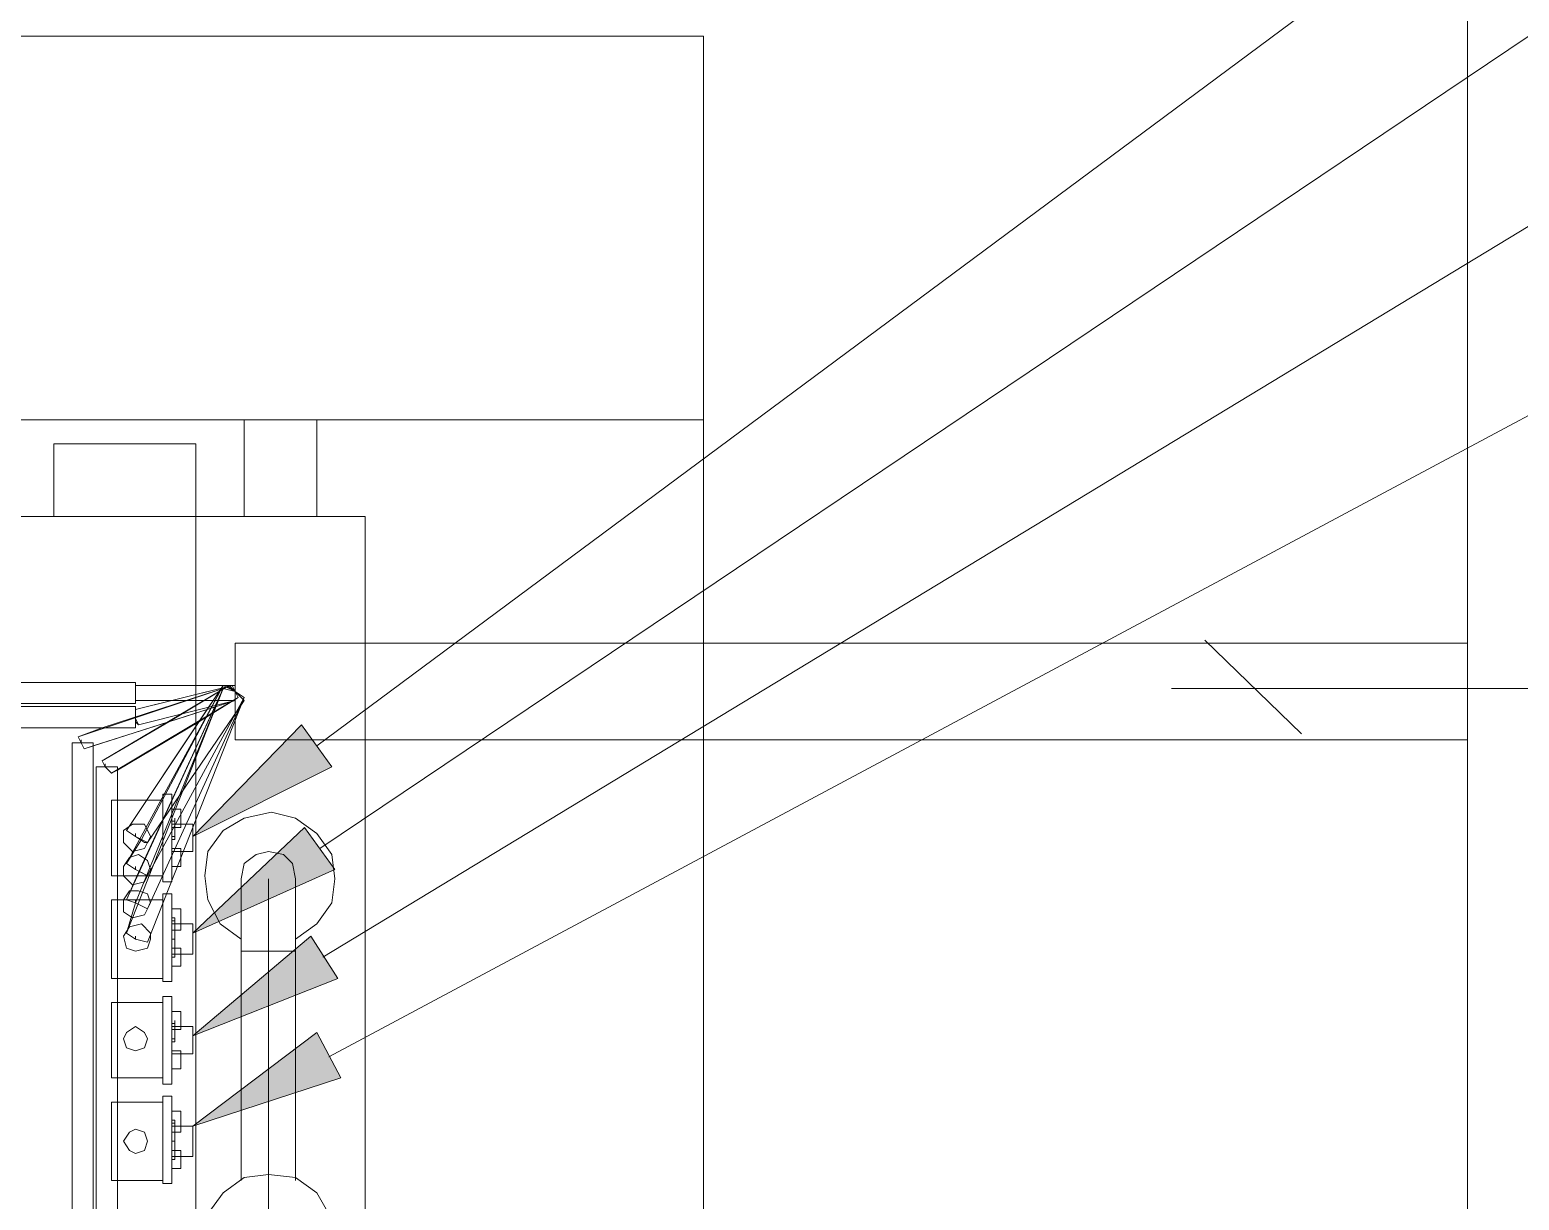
# Model space of a CAD drawing. Header units: inches. Extents: x -1128 to 651, y 96 to 845.
# Drawn here: x 133.98 to 156.32, y 806.67 to 824.24 of the extents above; entities that cross this region are included whole.
import ezdxf

# ---------------------------------------------------------------- set-up
doc = ezdxf.new("R2010")
doc.units = ezdxf.units.IN
doc.header["$MEASUREMENT"] = 0
doc.layers.add('Layer 1', color=7, linetype='Continuous')

msp = doc.modelspace()

# ---------------------------------------------------------------- hatches: boundary and pattern name
at = {"layer": 'Layer 1'}
for points in [[(138.507, 813.178), (136.423, 812.135), (138.054, 813.812)], [(138.552, 811.637), (136.423, 810.685), (138.099, 812.271)], [(138.598, 810.005), (136.423, 809.144), (138.19, 810.64)], [(138.643, 808.51), (136.423, 807.785), (138.28, 809.19)]]:
    msp.add_hatch(color=0, dxfattribs=at).paths.add_polyline_path(points)

# ---------------------------------------------------------------- linework, layer by layer
at = {"layer": 'Layer 1', "color": 0, "lineweight": 5}
for points in [[(138.28, 813.495), (161.164, 830.488)], [(138.326, 811.954), (161.164, 827.315)], [(75.43, 657.433), (155.545, 657.433), (155.545, 825.231), (75.43, 825.231), (75.43, 657.433)], [(84.81, 824.144), (144.081, 824.144)], [(84.81, 824.144), (144.081, 824.144)], [(138.371, 810.323), (161.164, 824.144)], [(138.462, 808.827), (161.164, 820.971)], [(138.28, 816.939), (138.28, 818.389)], [(138.28, 816.939), (138.28, 818.389)], [(144.081, 818.389), (144.081, 795.641)], [(144.081, 795.641), (144.081, 818.389)], [(136.468, 816.939), (139.005, 816.939)], [(136.468, 816.939), (139.005, 816.939)], [(139.005, 816.939), (139.005, 804.205)], [(139.005, 816.939), (139.005, 804.205)], [(137.057, 813.585), (137.057, 815.035), (155.545, 815.035)], [(155.545, 815.035), (137.057, 815.035)], [(153.053, 813.676), (151.603, 815.081)], [(104.068, 814.446), (135.561, 814.446)], [(137.012, 814.401), (134.701, 813.63)], [(137.012, 814.401), (135.063, 813.767), (134.701, 813.63)], [(135.063, 813.268), (136.966, 814.401)], [(135.063, 813.268), (136.06, 813.857), (136.966, 814.401)], [(136.876, 814.401), (136.513, 813.857), (135.426, 812.226)], [(136.876, 814.401), (135.426, 812.226), (135.561, 812.135)], [(135.426, 811.728), (136.876, 814.401)], [(135.426, 811.728), (135.652, 812.09), (136.876, 814.401)], [(136.876, 814.356), (135.426, 811.184)], [(136.876, 814.356), (135.607, 811.592), (135.426, 811.184)], [(135.426, 810.685), (136.876, 814.356)], [(135.426, 810.685), (135.561, 811.138), (136.876, 814.356)], [(135.561, 814.038), (137.012, 814.401)], [(135.561, 814.038), (136.105, 814.174), (137.012, 814.401)], [(135.561, 814.31), (135.561, 814.356)], [(135.561, 814.31), (135.561, 814.356)], [(135.561, 814.31), (135.561, 814.174)], [(135.561, 814.174), (135.561, 814.31)], [(137.193, 814.22), (135.743, 811.048)], [(137.193, 814.22), (135.743, 811.048)], [(135.743, 811.546), (137.193, 814.22)], [(135.743, 811.546), (137.193, 814.22)], [(135.743, 810.549), (137.193, 814.22)], [(135.743, 810.549), (137.193, 814.22)], [(137.193, 814.174), (137.057, 814.31), (136.876, 814.401)], [(137.057, 814.31), (136.921, 814.401), (136.876, 814.401)], [(137.193, 814.22), (137.057, 814.31), (136.876, 814.356)], [(137.057, 814.31), (136.876, 814.356)], [(137.057, 814.174), (137.057, 814.401)], [(137.057, 814.401), (137.057, 814.174)], [(137.057, 814.31), (137.057, 814.356)], [(137.057, 814.31), (137.057, 814.356)], [(137.057, 814.31), (137.057, 814.356)], [(137.057, 814.31), (137.057, 814.356)], [(137.057, 814.31), (137.057, 814.356)], [(137.057, 814.31), (137.057, 814.356)], [(137.057, 814.31), (137.057, 814.356)], [(137.057, 814.31), (137.057, 814.356)], [(137.057, 814.31), (137.057, 814.356)], [(137.057, 814.31), (137.057, 814.356)], [(137.057, 814.31), (137.057, 814.356)], [(137.057, 814.31), (137.193, 814.174)], [(137.057, 814.31), (137.193, 814.22)], [(137.057, 814.174), (137.057, 814.31)], [(137.057, 814.31), (137.193, 814.22)], [(161.527, 814.356), (151.104, 814.356)], [(104.068, 814.129), (135.561, 814.129)], [(137.057, 814.174), (136.06, 813.857), (134.927, 813.495), (134.791, 813.449), (134.746, 813.54), (134.701, 813.63)], [(137.057, 814.174), (134.791, 813.449)], [(137.057, 814.174), (135.561, 814.174)], [(137.057, 814.174), (135.561, 814.174)], [(137.057, 814.174), (135.607, 813.812), (135.561, 813.903)], [(135.607, 813.812), (135.561, 813.857), (135.561, 814.038)], [(135.561, 813.903), (135.561, 814.038)], [(135.607, 813.812), (137.057, 814.174)], [(125.728, 813.767), (135.561, 813.767)], [(135.561, 813.903), (135.561, 813.948)], [(135.561, 813.903), (135.561, 813.948)], [(134.61, 813.54), (134.61, 792.696)], [(134.791, 813.449), (134.746, 813.54), (134.701, 813.63)], [(134.746, 813.54), (134.746, 813.585)], [(155.545, 813.585), (137.057, 813.585)], [(155.545, 813.585), (137.057, 813.585)], [(134.972, 813.178), (134.972, 792.333)], [(135.108, 813.178), (135.108, 813.223)], [(135.108, 813.178), (135.108, 813.223)], [(135.29, 813.178), (135.29, 792.333)], [(135.969, 812.679), (135.199, 812.679)], [(135.969, 812.679), (135.199, 812.679)], [(136.241, 812.543), (136.105, 812.543)], [(136.105, 812.407), (136.105, 812.453)], [(136.105, 812.407), (136.105, 812.453)], [(136.105, 812.407), (136.105, 812.453)], [(138.552, 811.501), (138.507, 811.863), (138.28, 812.18), (137.963, 812.407), (137.601, 812.498), (137.193, 812.407), (136.876, 812.226), (136.649, 811.909), (136.604, 811.546), (136.649, 811.184), (136.83, 810.821), (137.148, 810.595)], [(135.516, 812.317), (135.38, 812.226), (135.38, 812.045), (135.516, 811.909)], [(135.516, 812.317), (135.38, 812.226), (135.38, 812.045), (135.516, 811.909)], [(135.561, 812.135), (135.426, 812.226)], [(135.788, 812.135), (135.697, 812.317), (135.516, 812.317)], [(135.788, 812.135), (135.697, 812.317), (135.516, 812.317)], [(136.105, 812.362), (136.105, 812.407)], [(136.105, 812.362), (136.105, 812.407)], [(136.105, 812.362), (136.151, 812.362)], [(136.105, 812.362), (136.151, 812.362)], [(136.423, 812.317), (136.105, 812.317)], [(136.241, 812.271), (136.105, 812.271)], [(136.151, 812.362), (136.151, 812.407)], [(135.516, 811.909), (135.697, 811.954), (135.788, 812.135)], [(135.516, 811.909), (135.697, 811.954), (135.788, 812.135)], [(135.561, 812.135), (135.561, 812.18)], [(135.561, 812.135), (135.561, 812.18)], [(135.743, 812.045), (135.697, 812.045), (135.561, 812.135), (135.743, 812.045)], [(136.105, 812.09), (136.105, 812.135)], [(135.471, 811.818), (135.38, 811.682), (135.38, 811.546), (135.516, 811.41)], [(135.471, 811.818), (135.38, 811.682), (135.38, 811.546), (135.516, 811.41)], [(135.788, 811.637), (135.743, 811.773), (135.607, 811.863), (135.471, 811.818)], [(135.788, 811.637), (135.743, 811.773), (135.607, 811.863), (135.471, 811.818)], [(136.241, 811.954), (136.105, 811.954)], [(136.423, 811.909), (136.105, 811.909)], [(136.105, 811.818), (136.105, 811.863)], [(136.105, 811.818), (136.105, 811.863)], [(136.105, 811.818), (136.105, 811.863)], [(137.963, 811.501), (137.918, 811.728), (137.782, 811.863), (137.555, 811.909), (137.374, 811.863), (137.193, 811.728), (137.148, 811.501)], [(137.963, 811.501), (137.918, 811.728), (137.782, 811.863), (137.555, 811.909), (137.374, 811.863), (137.193, 811.728), (137.148, 811.501)], [(135.199, 811.546), (135.969, 811.546)], [(135.199, 811.546), (135.969, 811.546)], [(135.426, 811.728), (135.561, 811.637)], [(135.743, 811.546), (135.652, 811.592), (135.561, 811.637), (135.426, 811.728)], [(135.516, 811.41), (135.697, 811.455), (135.788, 811.637)], [(135.516, 811.41), (135.697, 811.455), (135.788, 811.637)], [(135.561, 811.637), (135.561, 811.682)], [(135.561, 811.637), (135.561, 811.682)], [(135.561, 811.637), (135.743, 811.546)], [(136.241, 811.682), (136.105, 811.682)], [(135.471, 811.32), (135.38, 811.184), (135.38, 811.002), (135.516, 810.912)], [(135.471, 811.32), (135.38, 811.184), (135.38, 811.002), (135.516, 810.912)], [(135.788, 811.138), (135.743, 811.274), (135.607, 811.32), (135.471, 811.32)], [(135.788, 811.138), (135.743, 811.274), (135.607, 811.32), (135.471, 811.32)], [(137.148, 810.413), (137.963, 810.413), (137.963, 811.501)], [(137.148, 810.413), (137.148, 811.501)], [(137.555, 810.413), (137.555, 811.501)], [(137.963, 810.595), (138.28, 810.821), (138.507, 811.138), (138.552, 811.501)], [(135.969, 811.184), (135.199, 811.184)], [(135.969, 811.184), (135.199, 811.184)], [(135.561, 811.138), (135.426, 811.184)], [(135.743, 811.048), (135.652, 811.093), (135.561, 811.138), (135.426, 811.184)], [(135.516, 810.912), (135.697, 810.957), (135.788, 811.138)], [(135.516, 810.912), (135.697, 810.957), (135.788, 811.138)], [(135.561, 811.138), (135.561, 811.184)], [(135.561, 811.138), (135.561, 811.184)], [(135.561, 811.138), (135.743, 811.048)], [(135.969, 811.274), (135.969, 809.96)], [(135.969, 811.274), (135.969, 809.96)], [(136.105, 811.274), (135.969, 811.274)], [(136.105, 811.274), (135.969, 811.274)], [(136.241, 811.048), (136.105, 811.048)], [(136.105, 810.867), (136.105, 810.912)], [(136.151, 810.867), (136.105, 810.867)], [(136.151, 810.867), (136.151, 810.912)], [(136.151, 810.867), (136.151, 810.912)], [(135.471, 810.776), (135.38, 810.64), (135.426, 810.459), (135.561, 810.413), (135.743, 810.459), (135.788, 810.595)], [(135.471, 810.776), (135.38, 810.64), (135.426, 810.459), (135.561, 810.413), (135.743, 810.459), (135.788, 810.595)], [(135.743, 810.549), (135.561, 810.595), (135.426, 810.685)], [(135.743, 810.549), (135.561, 810.595), (135.426, 810.685)], [(135.788, 810.685), (135.652, 810.821), (135.471, 810.776)], [(135.788, 810.685), (135.652, 810.821), (135.471, 810.776)], [(135.561, 810.595), (135.561, 810.64)], [(135.561, 810.595), (135.561, 810.64)], [(135.788, 810.595), (135.788, 810.685)], [(135.788, 810.595), (135.788, 810.685)], [(136.423, 810.821), (136.105, 810.821)], [(136.241, 810.73), (136.105, 810.73)], [(136.105, 810.595), (136.105, 810.64)], [(136.151, 810.595), (136.151, 810.64)], [(136.151, 810.595), (136.105, 810.595)], [(136.151, 810.595), (136.105, 810.595)], [(136.241, 810.459), (136.105, 810.459)], [(137.963, 810.413), (137.148, 810.413), (137.148, 806.969)], [(137.555, 810.413), (137.555, 806.833)], [(137.963, 806.969), (137.963, 810.413)], [(136.423, 810.368), (136.105, 810.368)], [(136.241, 810.187), (136.105, 810.187)], [(135.199, 810.005), (135.969, 810.005)], [(135.199, 810.005), (135.969, 810.005)], [(135.969, 809.643), (135.199, 809.643)], [(135.969, 809.643), (135.199, 809.643)], [(136.241, 809.507), (136.105, 809.507)], [(136.105, 809.371), (136.105, 809.417)], [(136.105, 809.371), (136.105, 809.417)], [(136.105, 809.326), (136.105, 809.371)], [(136.105, 809.326), (136.105, 809.371)], [(136.105, 809.326), (136.151, 809.326)], [(136.105, 809.326), (136.151, 809.326)], [(136.105, 809.326), (136.151, 809.326)], [(136.151, 809.326), (136.151, 809.371)], [(135.743, 809.099), (135.697, 809.19), (135.561, 809.28), (135.426, 809.19), (135.38, 809.099), (135.426, 808.963), (135.561, 808.918), (135.697, 808.963), (135.743, 809.099), (135.697, 809.19), (135.561, 809.28), (135.426, 809.19), (135.38, 809.099), (135.426, 808.963), (135.561, 808.918), (135.697, 808.963), (135.743, 809.099)], [(135.743, 809.099), (135.697, 809.19), (135.561, 809.28), (135.426, 809.19), (135.38, 809.099), (135.426, 808.963), (135.561, 808.918), (135.697, 808.963), (135.743, 809.099), (135.697, 809.19), (135.561, 809.28), (135.426, 809.19), (135.38, 809.099), (135.426, 808.963), (135.561, 808.918), (135.697, 808.963), (135.743, 809.099)], [(136.423, 809.28), (136.105, 809.28)], [(136.241, 809.235), (136.105, 809.235)], [(136.105, 809.054), (136.105, 809.099)], [(136.241, 808.918), (136.105, 808.918)], [(136.423, 808.873), (136.105, 808.873)], [(136.105, 808.782), (136.105, 808.827)], [(136.105, 808.782), (136.105, 808.827)], [(136.241, 808.646), (136.105, 808.646)], [(135.199, 808.51), (135.969, 808.51)], [(135.199, 808.51), (135.969, 808.51)], [(135.969, 808.148), (135.199, 808.148)], [(135.969, 808.148), (135.199, 808.148)], [(136.241, 808.012), (136.105, 808.012)], [(135.743, 807.559), (135.697, 807.694), (135.561, 807.74), (135.471, 807.694), (135.38, 807.559), (135.471, 807.423), (135.561, 807.377), (135.697, 807.423), (135.743, 807.559), (135.697, 807.694), (135.561, 807.74), (135.471, 807.694), (135.38, 807.559), (135.471, 807.423), (135.561, 807.377), (135.697, 807.423), (135.743, 807.559)], [(135.743, 807.559), (135.697, 807.694), (135.561, 807.74), (135.471, 807.694), (135.38, 807.559), (135.471, 807.423), (135.561, 807.377), (135.697, 807.423), (135.743, 807.559), (135.697, 807.694), (135.561, 807.74), (135.471, 807.694), (135.38, 807.559), (135.471, 807.423), (135.561, 807.377), (135.697, 807.423), (135.743, 807.559)], [(136.105, 807.83), (136.105, 807.876)], [(136.151, 807.83), (136.105, 807.83)], [(136.151, 807.83), (136.105, 807.83)], [(136.423, 807.785), (136.105, 807.785)], [(136.151, 807.83), (136.151, 807.876)], [(136.151, 807.83), (136.151, 807.876)], [(136.241, 807.694), (136.105, 807.694)], [(136.105, 807.559), (136.105, 807.604)], [(136.151, 807.559), (136.105, 807.559)], [(136.151, 807.559), (136.105, 807.559)], [(136.151, 807.559), (136.151, 807.604)], [(136.241, 807.423), (136.105, 807.423)], [(136.423, 807.332), (136.105, 807.332)], [(136.241, 807.151), (136.105, 807.151)], [(137.963, 805.202), (138.28, 805.429), (138.507, 805.746), (138.552, 806.108), (138.462, 806.471), (138.28, 806.788), (137.963, 807.015), (137.555, 807.06), (137.193, 807.015), (136.876, 806.788), (136.649, 806.471), (136.604, 806.108), (136.649, 805.746), (136.83, 805.429), (137.148, 805.202)], [(135.199, 806.969), (135.969, 806.969)], [(135.199, 806.969), (135.969, 806.969)], [(137.555, 806.833), (137.555, 806.108)]]:
    msp.add_lwpolyline(points, dxfattribs=at)
at = {"layer": 'Layer 1', "color": 0, "lineweight": 0}
for points in [[(138.507, 813.178), (136.423, 812.135), (138.054, 813.812), (138.507, 813.178)], [(138.552, 811.637), (136.423, 810.685), (138.099, 812.271), (138.552, 811.637)], [(138.598, 810.005), (136.423, 809.144), (138.19, 810.64), (138.598, 810.005)], [(138.643, 808.51), (136.423, 807.785), (138.28, 809.19), (138.643, 808.51)]]:
    msp.add_lwpolyline(points, dxfattribs=at)
at = {"layer": 'Layer 1', "color": 0, "lineweight": 5}
for points, knots in [([(144.081, 824.144), (144.081, 824.144), (144.081, 818.389), (144.081, 818.389), (144.081, 818.389), (144.081, 824.144), (144.081, 824.144)], [0, 0, 0, 0, 1, 1, 1, 2, 2, 2, 2]), ([(144.081, 818.389), (144.081, 818.389), (84.81, 818.389), (84.81, 818.389), (84.81, 818.389), (144.081, 818.389), (144.081, 818.389)], [0, 0, 0, 0, 1, 1, 1, 2, 2, 2, 2]), ([(137.193, 816.939), (137.193, 816.939), (137.193, 818.389), (137.193, 818.389), (137.193, 818.389), (137.193, 816.939), (137.193, 816.939)], [0, 0, 0, 0, 1, 1, 1, 2, 2, 2, 2]), ([(138.28, 818.389), (138.28, 818.389), (144.081, 818.389), (144.081, 818.389), (144.081, 818.389), (138.28, 818.389), (138.28, 818.389)], [0, 0, 0, 0, 1, 1, 1, 2, 2, 2, 2]), ([(136.468, 818.026), (136.468, 818.026), (134.338, 818.026), (134.338, 818.026), (134.338, 818.026), (136.468, 818.026), (136.468, 818.026)], [0, 0, 0, 0, 1, 1, 1, 2, 2, 2, 2]), ([(134.338, 818.026), (134.338, 818.026), (134.338, 816.939), (134.338, 816.939), (134.338, 816.939), (134.338, 818.026), (134.338, 818.026)], [0, 0, 0, 0, 1, 1, 1, 2, 2, 2, 2]), ([(136.468, 816.939), (136.468, 816.939), (136.468, 818.026), (136.468, 818.026), (136.468, 818.026), (136.468, 816.939), (136.468, 816.939)], [0, 0, 0, 0, 1, 1, 1, 2, 2, 2, 2]), ([(90.927, 816.939), (90.927, 816.939), (136.468, 816.939), (136.468, 816.939), (136.468, 816.939), (90.927, 816.939), (90.927, 816.939), (90.927, 816.939), (89.84, 816.939), (89.84, 816.939)], [0, 0, 0, 0, 1, 1, 1, 2, 2, 2, 3, 3, 3, 3]), ([(136.468, 816.939), (136.468, 816.939), (136.468, 795.233), (136.468, 795.233), (136.468, 795.233), (136.468, 816.939), (136.468, 816.939)], [0, 0, 0, 0, 1, 1, 1, 2, 2, 2, 2]), ([(135.561, 814.446), (135.561, 814.446), (135.561, 814.129), (135.561, 814.129), (135.561, 814.129), (135.561, 814.446), (135.561, 814.446)], [0, 0, 0, 0, 1, 1, 1, 2, 2, 2, 2]), ([(135.199, 813.087), (135.199, 813.087), (135.29, 813.132), (135.29, 813.132), (135.29, 813.132), (136.513, 813.857), (136.513, 813.857), (136.513, 813.857), (137.102, 814.22), (137.102, 814.22), (137.102, 814.22), (135.199, 813.087), (135.199, 813.087), (135.199, 813.087), (135.108, 813.178), (135.108, 813.178), (135.108, 813.178), (135.063, 813.268), (135.063, 813.268), (135.063, 813.268), (135.108, 813.178), (135.108, 813.178), (135.108, 813.178), (135.199, 813.087), (135.199, 813.087)], [0, 0, 0, 0, 1, 1, 1, 2, 2, 2, 3, 3, 3, 4, 4, 4, 5, 5, 5, 6, 6, 6, 7, 7, 7, 8, 8, 8, 8]), ([(137.057, 814.401), (137.057, 814.401), (135.561, 814.401), (135.561, 814.401), (135.561, 814.401), (137.057, 814.401), (137.057, 814.401)], [0, 0, 0, 0, 1, 1, 1, 2, 2, 2, 2]), ([(135.561, 814.31), (135.561, 814.31), (135.561, 814.401), (135.561, 814.401), (135.561, 814.401), (135.561, 814.31), (135.561, 814.31)], [0, 0, 0, 0, 1, 1, 1, 2, 2, 2, 2]), ([(137.193, 814.22), (137.193, 814.22), (137.057, 814.31), (137.057, 814.31), (137.057, 814.31), (136.876, 814.401), (136.876, 814.401), (136.876, 814.401), (137.057, 814.31), (137.057, 814.31), (137.057, 814.31), (137.193, 814.22), (137.193, 814.22)], [0, 0, 0, 0, 1, 1, 1, 2, 2, 2, 3, 3, 3, 4, 4, 4, 4]), ([(137.193, 814.22), (137.193, 814.22), (137.057, 814.31), (137.057, 814.31), (137.057, 814.31), (136.876, 814.356), (136.876, 814.356), (136.876, 814.356), (137.057, 814.31), (137.057, 814.31)], [0, 0, 0, 0, 1, 1, 1, 2, 2, 2, 3, 3, 3, 3]), ([(137.102, 814.22), (137.102, 814.22), (137.057, 814.31), (137.057, 814.31), (137.057, 814.31), (136.966, 814.401), (136.966, 814.401), (136.966, 814.401), (137.057, 814.31), (137.057, 814.31), (137.057, 814.31), (137.102, 814.22), (137.102, 814.22)], [0, 0, 0, 0, 1, 1, 1, 2, 2, 2, 3, 3, 3, 4, 4, 4, 4]), ([(137.057, 814.31), (137.057, 814.31), (137.012, 814.401), (137.012, 814.401), (137.012, 814.401), (137.057, 814.31), (137.057, 814.31), (137.057, 814.31), (137.057, 814.174), (137.057, 814.174)], [0, 0, 0, 0, 1, 1, 1, 2, 2, 2, 3, 3, 3, 3]), ([(137.057, 814.174), (137.057, 814.174), (137.057, 814.31), (137.057, 814.31), (137.057, 814.31), (137.012, 814.401), (137.012, 814.401), (137.012, 814.401), (137.057, 814.31), (137.057, 814.31), (137.057, 814.31), (137.057, 814.174), (137.057, 814.174)], [0, 0, 0, 0, 1, 1, 1, 2, 2, 2, 3, 3, 3, 4, 4, 4, 4]), ([(125.728, 814.084), (125.728, 814.084), (125.728, 813.767), (125.728, 813.767), (125.728, 813.767), (125.728, 814.084), (125.728, 814.084), (125.728, 814.084), (135.561, 814.084), (135.561, 814.084)], [0, 0, 0, 0, 1, 1, 1, 2, 2, 2, 3, 3, 3, 3]), ([(135.561, 814.084), (135.561, 814.084), (135.561, 813.767), (135.561, 813.767), (135.561, 813.767), (135.561, 814.084), (135.561, 814.084)], [0, 0, 0, 0, 1, 1, 1, 2, 2, 2, 2]), ([(137.193, 814.174), (137.193, 814.174), (135.743, 812.045), (135.743, 812.045), (135.743, 812.045), (137.193, 814.174), (137.193, 814.174)], [0, 0, 0, 0, 1, 1, 1, 2, 2, 2, 2]), ([(134.927, 813.54), (134.927, 813.54), (134.61, 813.54), (134.61, 813.54), (134.61, 813.54), (134.927, 813.54), (134.927, 813.54), (134.927, 813.54), (134.927, 792.696), (134.927, 792.696)], [0, 0, 0, 0, 1, 1, 1, 2, 2, 2, 3, 3, 3, 3]), ([(135.29, 813.178), (135.29, 813.178), (134.972, 813.178), (134.972, 813.178), (134.972, 813.178), (135.29, 813.178), (135.29, 813.178)], [0, 0, 0, 0, 1, 1, 1, 2, 2, 2, 2]), ([(135.199, 812.679), (135.199, 812.679), (135.969, 812.679), (135.969, 812.679), (135.969, 812.679), (135.199, 812.679), (135.199, 812.679)], [0, 0, 0, 0, 1, 1, 1, 2, 2, 2, 2]), ([(135.199, 811.546), (135.199, 811.546), (135.199, 812.679), (135.199, 812.679), (135.199, 812.679), (135.199, 811.546), (135.199, 811.546)], [0, 0, 0, 0, 1, 1, 1, 2, 2, 2, 2]), ([(135.199, 812.679), (135.199, 812.679), (135.199, 811.546), (135.199, 811.546), (135.199, 811.546), (135.199, 812.679), (135.199, 812.679)], [0, 0, 0, 0, 1, 1, 1, 2, 2, 2, 2]), ([(136.105, 812.77), (136.105, 812.77), (135.969, 812.77), (135.969, 812.77), (135.969, 812.77), (136.105, 812.77), (136.105, 812.77)], [0, 0, 0, 0, 1, 1, 1, 2, 2, 2, 2]), ([(135.969, 811.455), (135.969, 811.455), (135.969, 812.77), (135.969, 812.77), (135.969, 812.77), (135.969, 811.455), (135.969, 811.455), (135.969, 811.455), (135.969, 812.77), (135.969, 812.77), (135.969, 812.77), (135.969, 811.455), (135.969, 811.455)], [0, 0, 0, 0, 1, 1, 1, 2, 2, 2, 3, 3, 3, 4, 4, 4, 4]), ([(135.969, 812.77), (135.969, 812.77), (136.105, 812.77), (136.105, 812.77), (136.105, 812.77), (135.969, 812.77), (135.969, 812.77)], [0, 0, 0, 0, 1, 1, 1, 2, 2, 2, 2]), ([(135.969, 812.679), (135.969, 812.679), (135.969, 811.546), (135.969, 811.546), (135.969, 811.546), (135.969, 812.679), (135.969, 812.679)], [0, 0, 0, 0, 1, 1, 1, 2, 2, 2, 2]), ([(135.969, 811.546), (135.969, 811.546), (135.969, 812.679), (135.969, 812.679), (135.969, 812.679), (135.969, 811.546), (135.969, 811.546)], [0, 0, 0, 0, 1, 1, 1, 2, 2, 2, 2]), ([(136.105, 811.455), (136.105, 811.455), (136.105, 812.77), (136.105, 812.77), (136.105, 812.77), (136.105, 811.455), (136.105, 811.455)], [0, 0, 0, 0, 1, 1, 1, 2, 2, 2, 2]), ([(136.105, 812.77), (136.105, 812.77), (136.105, 811.455), (136.105, 811.455), (136.105, 811.455), (136.105, 812.77), (136.105, 812.77)], [0, 0, 0, 0, 1, 1, 1, 2, 2, 2, 2]), ([(136.105, 812.271), (136.105, 812.271), (136.105, 812.543), (136.105, 812.543), (136.105, 812.543), (136.105, 812.271), (136.105, 812.271)], [0, 0, 0, 0, 1, 1, 1, 2, 2, 2, 2]), ([(136.241, 812.543), (136.241, 812.543), (136.241, 812.271), (136.241, 812.271), (136.241, 812.271), (136.241, 812.543), (136.241, 812.543), (136.241, 812.543), (136.241, 812.271), (136.241, 812.271), (136.241, 812.271), (136.241, 812.543), (136.241, 812.543)], [0, 0, 0, 0, 1, 1, 1, 2, 2, 2, 3, 3, 3, 4, 4, 4, 4]), ([(136.105, 812.407), (136.105, 812.407), (136.105, 811.818), (136.105, 811.818), (136.105, 811.818), (136.105, 812.407), (136.105, 812.407), (136.105, 812.407), (136.105, 811.818), (136.105, 811.818), (136.105, 811.818), (136.105, 812.407), (136.105, 812.407)], [0, 0, 0, 0, 1, 1, 1, 2, 2, 2, 3, 3, 3, 4, 4, 4, 4]), ([(136.105, 811.818), (136.105, 811.818), (136.105, 812.407), (136.105, 812.407), (136.105, 812.407), (136.105, 811.818), (136.105, 811.818)], [0, 0, 0, 0, 1, 1, 1, 2, 2, 2, 2]), ([(136.105, 812.407), (136.105, 812.407), (136.105, 811.818), (136.105, 811.818), (136.105, 811.818), (136.105, 812.407), (136.105, 812.407)], [0, 0, 0, 0, 1, 1, 1, 2, 2, 2, 2]), ([(136.105, 811.818), (136.105, 811.818), (136.105, 812.407), (136.105, 812.407), (136.105, 812.407), (136.105, 811.818), (136.105, 811.818), (136.105, 811.818), (136.105, 812.407), (136.105, 812.407), (136.105, 812.407), (136.105, 811.818), (136.105, 811.818)], [0, 0, 0, 0, 1, 1, 1, 2, 2, 2, 3, 3, 3, 4, 4, 4, 4]), ([(136.105, 811.818), (136.105, 811.818), (136.105, 812.407), (136.105, 812.407), (136.105, 812.407), (136.105, 811.818), (136.105, 811.818)], [0, 0, 0, 0, 1, 1, 1, 2, 2, 2, 2]), ([(136.105, 812.407), (136.105, 812.407), (136.105, 811.818), (136.105, 811.818), (136.105, 811.818), (136.105, 812.407), (136.105, 812.407)], [0, 0, 0, 0, 1, 1, 1, 2, 2, 2, 2]), ([(136.151, 812.135), (136.151, 812.135), (136.151, 812.362), (136.151, 812.362), (136.151, 812.362), (136.151, 812.135), (136.151, 812.135), (136.151, 812.135), (136.105, 812.135), (136.105, 812.135), (136.105, 812.135), (136.151, 812.135), (136.151, 812.135)], [0, 0, 0, 0, 1, 1, 1, 2, 2, 2, 3, 3, 3, 4, 4, 4, 4]), ([(136.151, 812.362), (136.151, 812.362), (136.105, 812.362), (136.105, 812.362), (136.105, 812.362), (136.151, 812.362), (136.151, 812.362)], [0, 0, 0, 0, 1, 1, 1, 2, 2, 2, 2]), ([(136.105, 812.362), (136.105, 812.362), (136.105, 812.135), (136.105, 812.135), (136.105, 812.135), (136.105, 812.362), (136.105, 812.362)], [0, 0, 0, 0, 1, 1, 1, 2, 2, 2, 2]), ([(136.105, 812.09), (136.105, 812.09), (136.105, 812.362), (136.105, 812.362), (136.105, 812.362), (136.105, 812.09), (136.105, 812.09)], [0, 0, 0, 0, 1, 1, 1, 2, 2, 2, 2]), ([(136.105, 811.909), (136.105, 811.909), (136.105, 812.317), (136.105, 812.317), (136.105, 812.317), (136.105, 811.909), (136.105, 811.909)], [0, 0, 0, 0, 1, 1, 1, 2, 2, 2, 2]), ([(136.151, 812.362), (136.151, 812.362), (136.151, 812.09), (136.151, 812.09), (136.151, 812.09), (136.151, 812.362), (136.151, 812.362)], [0, 0, 0, 0, 1, 1, 1, 2, 2, 2, 2]), ([(136.423, 812.317), (136.423, 812.317), (136.423, 811.909), (136.423, 811.909), (136.423, 811.909), (136.423, 812.317), (136.423, 812.317), (136.423, 812.317), (136.423, 811.909), (136.423, 811.909), (136.423, 811.909), (136.423, 812.317), (136.423, 812.317)], [0, 0, 0, 0, 1, 1, 1, 2, 2, 2, 3, 3, 3, 4, 4, 4, 4]), ([(136.105, 812.09), (136.105, 812.09), (136.105, 812.135), (136.105, 812.135), (136.105, 812.135), (136.105, 812.09), (136.105, 812.09)], [0, 0, 0, 0, 1, 1, 1, 2, 2, 2, 2]), ([(136.151, 812.09), (136.151, 812.09), (136.105, 812.09), (136.105, 812.09), (136.105, 812.09), (136.151, 812.09), (136.151, 812.09)], [0, 0, 0, 0, 1, 1, 1, 2, 2, 2, 2]), ([(136.151, 812.135), (136.151, 812.135), (136.151, 812.09), (136.151, 812.09), (136.151, 812.09), (136.151, 812.135), (136.151, 812.135)], [0, 0, 0, 0, 1, 1, 1, 2, 2, 2, 2]), ([(136.105, 811.682), (136.105, 811.682), (136.105, 811.954), (136.105, 811.954), (136.105, 811.954), (136.105, 811.682), (136.105, 811.682)], [0, 0, 0, 0, 1, 1, 1, 2, 2, 2, 2]), ([(136.241, 811.954), (136.241, 811.954), (136.241, 811.682), (136.241, 811.682), (136.241, 811.682), (136.241, 811.954), (136.241, 811.954), (136.241, 811.954), (136.241, 811.682), (136.241, 811.682), (136.241, 811.682), (136.241, 811.954), (136.241, 811.954)], [0, 0, 0, 0, 1, 1, 1, 2, 2, 2, 3, 3, 3, 4, 4, 4, 4]), ([(135.969, 811.546), (135.969, 811.546), (135.199, 811.546), (135.199, 811.546), (135.199, 811.546), (135.969, 811.546), (135.969, 811.546)], [0, 0, 0, 0, 1, 1, 1, 2, 2, 2, 2]), ([(135.969, 811.455), (135.969, 811.455), (136.105, 811.455), (136.105, 811.455), (136.105, 811.455), (135.969, 811.455), (135.969, 811.455)], [0, 0, 0, 0, 1, 1, 1, 2, 2, 2, 2]), ([(136.105, 811.455), (136.105, 811.455), (135.969, 811.455), (135.969, 811.455), (135.969, 811.455), (136.105, 811.455), (136.105, 811.455)], [0, 0, 0, 0, 1, 1, 1, 2, 2, 2, 2]), ([(135.199, 810.005), (135.199, 810.005), (135.199, 811.184), (135.199, 811.184), (135.199, 811.184), (135.199, 810.005), (135.199, 810.005)], [0, 0, 0, 0, 1, 1, 1, 2, 2, 2, 2]), ([(135.969, 811.184), (135.969, 811.184), (135.969, 810.005), (135.969, 810.005), (135.969, 810.005), (135.969, 811.184), (135.969, 811.184), (135.969, 811.184), (135.199, 811.184), (135.199, 811.184), (135.199, 811.184), (135.969, 811.184), (135.969, 811.184)], [0, 0, 0, 0, 1, 1, 1, 2, 2, 2, 3, 3, 3, 4, 4, 4, 4]), ([(135.199, 811.184), (135.199, 811.184), (135.199, 810.005), (135.199, 810.005), (135.199, 810.005), (135.199, 811.184), (135.199, 811.184)], [0, 0, 0, 0, 1, 1, 1, 2, 2, 2, 2]), ([(136.105, 809.96), (136.105, 809.96), (136.105, 811.274), (136.105, 811.274), (136.105, 811.274), (136.105, 809.96), (136.105, 809.96), (136.105, 809.96), (135.969, 809.96), (135.969, 809.96), (135.969, 809.96), (136.105, 809.96), (136.105, 809.96)], [0, 0, 0, 0, 1, 1, 1, 2, 2, 2, 3, 3, 3, 4, 4, 4, 4]), ([(135.969, 811.274), (135.969, 811.274), (136.105, 811.274), (136.105, 811.274), (136.105, 811.274), (135.969, 811.274), (135.969, 811.274)], [0, 0, 0, 0, 1, 1, 1, 2, 2, 2, 2]), ([(135.969, 809.96), (135.969, 809.96), (135.969, 811.274), (135.969, 811.274), (135.969, 811.274), (135.969, 809.96), (135.969, 809.96)], [0, 0, 0, 0, 1, 1, 1, 2, 2, 2, 2]), ([(135.969, 810.005), (135.969, 810.005), (135.969, 811.184), (135.969, 811.184), (135.969, 811.184), (135.969, 810.005), (135.969, 810.005)], [0, 0, 0, 0, 1, 1, 1, 2, 2, 2, 2]), ([(136.105, 811.274), (136.105, 811.274), (136.105, 809.96), (136.105, 809.96), (136.105, 809.96), (136.105, 811.274), (136.105, 811.274)], [0, 0, 0, 0, 1, 1, 1, 2, 2, 2, 2]), ([(136.105, 810.73), (136.105, 810.73), (136.105, 811.048), (136.105, 811.048), (136.105, 811.048), (136.105, 810.73), (136.105, 810.73)], [0, 0, 0, 0, 1, 1, 1, 2, 2, 2, 2]), ([(136.105, 810.912), (136.105, 810.912), (136.151, 810.912), (136.151, 810.912), (136.151, 810.912), (136.105, 810.912), (136.105, 810.912)], [0, 0, 0, 0, 1, 1, 1, 2, 2, 2, 2]), ([(136.105, 810.912), (136.105, 810.912), (136.105, 810.323), (136.105, 810.323), (136.105, 810.323), (136.105, 810.912), (136.105, 810.912)], [0, 0, 0, 0, 1, 1, 1, 2, 2, 2, 2]), ([(136.151, 810.912), (136.151, 810.912), (136.105, 810.912), (136.105, 810.912), (136.105, 810.912), (136.151, 810.912), (136.151, 810.912)], [0, 0, 0, 0, 1, 1, 1, 2, 2, 2, 2]), ([(136.105, 810.912), (136.105, 810.912), (136.151, 810.912), (136.151, 810.912), (136.151, 810.912), (136.105, 810.912), (136.105, 810.912)], [0, 0, 0, 0, 1, 1, 1, 2, 2, 2, 2]), ([(136.151, 810.912), (136.151, 810.912), (136.105, 810.912), (136.105, 810.912), (136.105, 810.912), (136.151, 810.912), (136.151, 810.912)], [0, 0, 0, 0, 1, 1, 1, 2, 2, 2, 2]), ([(136.105, 810.323), (136.105, 810.323), (136.105, 810.912), (136.105, 810.912), (136.105, 810.912), (136.105, 810.323), (136.105, 810.323)], [0, 0, 0, 0, 1, 1, 1, 2, 2, 2, 2]), ([(136.105, 810.323), (136.105, 810.323), (136.105, 810.912), (136.105, 810.912), (136.105, 810.912), (136.105, 810.323), (136.105, 810.323), (136.105, 810.323), (136.151, 810.323), (136.151, 810.323), (136.151, 810.323), (136.105, 810.323), (136.105, 810.323), (136.105, 810.323), (136.105, 810.912), (136.105, 810.912), (136.105, 810.912), (136.105, 810.323), (136.105, 810.323)], [0, 0, 0, 0, 1, 1, 1, 2, 2, 2, 3, 3, 3, 4, 4, 4, 5, 5, 5, 6, 6, 6, 6]), ([(136.105, 810.867), (136.105, 810.867), (136.151, 810.867), (136.151, 810.867), (136.151, 810.867), (136.105, 810.867), (136.105, 810.867)], [0, 0, 0, 0, 1, 1, 1, 2, 2, 2, 2]), ([(136.105, 810.595), (136.105, 810.595), (136.105, 810.867), (136.105, 810.867), (136.105, 810.867), (136.105, 810.595), (136.105, 810.595), (136.105, 810.595), (136.151, 810.595), (136.151, 810.595), (136.151, 810.595), (136.105, 810.595), (136.105, 810.595)], [0, 0, 0, 0, 1, 1, 1, 2, 2, 2, 3, 3, 3, 4, 4, 4, 4]), ([(136.105, 810.867), (136.105, 810.867), (136.105, 810.595), (136.105, 810.595), (136.105, 810.595), (136.105, 810.867), (136.105, 810.867)], [0, 0, 0, 0, 1, 1, 1, 2, 2, 2, 2]), ([(136.151, 810.867), (136.151, 810.867), (136.151, 810.595), (136.151, 810.595), (136.151, 810.595), (136.151, 810.867), (136.151, 810.867), (136.151, 810.867), (136.105, 810.867), (136.105, 810.867)], [0, 0, 0, 0, 1, 1, 1, 2, 2, 2, 3, 3, 3, 3]), ([(136.151, 810.912), (136.151, 810.912), (136.151, 810.323), (136.151, 810.323), (136.151, 810.323), (136.151, 810.912), (136.151, 810.912)], [0, 0, 0, 0, 1, 1, 1, 2, 2, 2, 2]), ([(136.151, 810.323), (136.151, 810.323), (136.151, 810.912), (136.151, 810.912), (136.151, 810.912), (136.151, 810.323), (136.151, 810.323)], [0, 0, 0, 0, 1, 1, 1, 2, 2, 2, 2]), ([(136.151, 810.912), (136.151, 810.912), (136.151, 810.323), (136.151, 810.323), (136.151, 810.323), (136.151, 810.912), (136.151, 810.912)], [0, 0, 0, 0, 1, 1, 1, 2, 2, 2, 2]), ([(136.151, 810.323), (136.151, 810.323), (136.151, 810.912), (136.151, 810.912), (136.151, 810.912), (136.151, 810.323), (136.151, 810.323)], [0, 0, 0, 0, 1, 1, 1, 2, 2, 2, 2]), ([(136.151, 810.595), (136.151, 810.595), (136.151, 810.867), (136.151, 810.867), (136.151, 810.867), (136.151, 810.595), (136.151, 810.595)], [0, 0, 0, 0, 1, 1, 1, 2, 2, 2, 2]), ([(136.241, 811.048), (136.241, 811.048), (136.241, 810.73), (136.241, 810.73), (136.241, 810.73), (136.241, 811.048), (136.241, 811.048), (136.241, 811.048), (136.241, 810.73), (136.241, 810.73), (136.241, 810.73), (136.241, 811.048), (136.241, 811.048)], [0, 0, 0, 0, 1, 1, 1, 2, 2, 2, 3, 3, 3, 4, 4, 4, 4]), ([(136.105, 810.368), (136.105, 810.368), (136.105, 810.821), (136.105, 810.821), (136.105, 810.821), (136.105, 810.368), (136.105, 810.368)], [0, 0, 0, 0, 1, 1, 1, 2, 2, 2, 2]), ([(136.423, 810.821), (136.423, 810.821), (136.423, 810.368), (136.423, 810.368), (136.423, 810.368), (136.423, 810.821), (136.423, 810.821), (136.423, 810.821), (136.423, 810.368), (136.423, 810.368), (136.423, 810.368), (136.423, 810.821), (136.423, 810.821)], [0, 0, 0, 0, 1, 1, 1, 2, 2, 2, 3, 3, 3, 4, 4, 4, 4]), ([(136.105, 810.187), (136.105, 810.187), (136.105, 810.459), (136.105, 810.459), (136.105, 810.459), (136.105, 810.187), (136.105, 810.187)], [0, 0, 0, 0, 1, 1, 1, 2, 2, 2, 2]), ([(136.241, 810.459), (136.241, 810.459), (136.241, 810.187), (136.241, 810.187), (136.241, 810.187), (136.241, 810.459), (136.241, 810.459), (136.241, 810.459), (136.241, 810.187), (136.241, 810.187), (136.241, 810.187), (136.241, 810.459), (136.241, 810.459)], [0, 0, 0, 0, 1, 1, 1, 2, 2, 2, 3, 3, 3, 4, 4, 4, 4]), ([(136.105, 810.323), (136.105, 810.323), (136.151, 810.323), (136.151, 810.323), (136.151, 810.323), (136.105, 810.323), (136.105, 810.323)], [0, 0, 0, 0, 1, 1, 1, 2, 2, 2, 2]), ([(136.151, 810.323), (136.151, 810.323), (136.105, 810.323), (136.105, 810.323), (136.105, 810.323), (136.151, 810.323), (136.151, 810.323)], [0, 0, 0, 0, 1, 1, 1, 2, 2, 2, 2]), ([(136.151, 810.323), (136.151, 810.323), (136.105, 810.323), (136.105, 810.323), (136.105, 810.323), (136.151, 810.323), (136.151, 810.323)], [0, 0, 0, 0, 1, 1, 1, 2, 2, 2, 2]), ([(135.969, 810.005), (135.969, 810.005), (135.199, 810.005), (135.199, 810.005), (135.199, 810.005), (135.969, 810.005), (135.969, 810.005)], [0, 0, 0, 0, 1, 1, 1, 2, 2, 2, 2]), ([(136.105, 809.96), (136.105, 809.96), (135.969, 809.96), (135.969, 809.96), (135.969, 809.96), (136.105, 809.96), (136.105, 809.96)], [0, 0, 0, 0, 1, 1, 1, 2, 2, 2, 2]), ([(135.969, 809.643), (135.969, 809.643), (135.969, 808.51), (135.969, 808.51), (135.969, 808.51), (135.969, 809.643), (135.969, 809.643), (135.969, 809.643), (135.199, 809.643), (135.199, 809.643), (135.199, 809.643), (135.969, 809.643), (135.969, 809.643)], [0, 0, 0, 0, 1, 1, 1, 2, 2, 2, 3, 3, 3, 4, 4, 4, 4]), ([(135.199, 808.51), (135.199, 808.51), (135.199, 809.643), (135.199, 809.643), (135.199, 809.643), (135.199, 808.51), (135.199, 808.51)], [0, 0, 0, 0, 1, 1, 1, 2, 2, 2, 2]), ([(135.199, 809.643), (135.199, 809.643), (135.199, 808.51), (135.199, 808.51), (135.199, 808.51), (135.199, 809.643), (135.199, 809.643)], [0, 0, 0, 0, 1, 1, 1, 2, 2, 2, 2]), ([(135.969, 809.734), (135.969, 809.734), (135.969, 808.419), (135.969, 808.419), (135.969, 808.419), (135.969, 809.734), (135.969, 809.734)], [0, 0, 0, 0, 1, 1, 1, 2, 2, 2, 2]), ([(136.105, 809.734), (136.105, 809.734), (135.969, 809.734), (135.969, 809.734), (135.969, 809.734), (136.105, 809.734), (136.105, 809.734)], [0, 0, 0, 0, 1, 1, 1, 2, 2, 2, 2]), ([(135.969, 809.734), (135.969, 809.734), (136.105, 809.734), (136.105, 809.734), (136.105, 809.734), (135.969, 809.734), (135.969, 809.734)], [0, 0, 0, 0, 1, 1, 1, 2, 2, 2, 2]), ([(135.969, 808.419), (135.969, 808.419), (135.969, 809.734), (135.969, 809.734), (135.969, 809.734), (135.969, 808.419), (135.969, 808.419)], [0, 0, 0, 0, 1, 1, 1, 2, 2, 2, 2]), ([(135.969, 808.51), (135.969, 808.51), (135.969, 809.643), (135.969, 809.643), (135.969, 809.643), (135.969, 808.51), (135.969, 808.51)], [0, 0, 0, 0, 1, 1, 1, 2, 2, 2, 2]), ([(136.105, 808.419), (136.105, 808.419), (136.105, 809.734), (136.105, 809.734), (136.105, 809.734), (136.105, 808.419), (136.105, 808.419)], [0, 0, 0, 0, 1, 1, 1, 2, 2, 2, 2]), ([(136.105, 809.734), (136.105, 809.734), (136.105, 808.419), (136.105, 808.419), (136.105, 808.419), (136.105, 809.734), (136.105, 809.734)], [0, 0, 0, 0, 1, 1, 1, 2, 2, 2, 2]), ([(136.105, 809.235), (136.105, 809.235), (136.105, 809.507), (136.105, 809.507), (136.105, 809.507), (136.105, 809.235), (136.105, 809.235)], [0, 0, 0, 0, 1, 1, 1, 2, 2, 2, 2]), ([(136.105, 809.371), (136.105, 809.371), (136.105, 808.782), (136.105, 808.782), (136.105, 808.782), (136.105, 809.371), (136.105, 809.371)], [0, 0, 0, 0, 1, 1, 1, 2, 2, 2, 2]), ([(136.105, 808.782), (136.105, 808.782), (136.105, 809.371), (136.105, 809.371), (136.105, 809.371), (136.105, 808.782), (136.105, 808.782), (136.105, 808.782), (136.105, 809.371), (136.105, 809.371), (136.105, 809.371), (136.105, 808.782), (136.105, 808.782)], [0, 0, 0, 0, 1, 1, 1, 2, 2, 2, 3, 3, 3, 4, 4, 4, 4]), ([(136.105, 809.371), (136.105, 809.371), (136.105, 808.782), (136.105, 808.782), (136.105, 808.782), (136.105, 809.371), (136.105, 809.371), (136.105, 809.371), (136.105, 808.782), (136.105, 808.782), (136.105, 808.782), (136.105, 809.371), (136.105, 809.371), (136.105, 809.371), (136.105, 808.782), (136.105, 808.782), (136.105, 808.782), (136.105, 809.371), (136.105, 809.371)], [0, 0, 0, 0, 1, 1, 1, 2, 2, 2, 3, 3, 3, 4, 4, 4, 5, 5, 5, 6, 6, 6, 6]), ([(136.105, 809.371), (136.105, 809.371), (136.105, 808.782), (136.105, 808.782), (136.105, 808.782), (136.105, 809.371), (136.105, 809.371)], [0, 0, 0, 0, 1, 1, 1, 2, 2, 2, 2]), ([(136.105, 808.782), (136.105, 808.782), (136.105, 809.371), (136.105, 809.371), (136.105, 809.371), (136.105, 808.782), (136.105, 808.782)], [0, 0, 0, 0, 1, 1, 1, 2, 2, 2, 2]), ([(136.105, 809.054), (136.105, 809.054), (136.105, 809.326), (136.105, 809.326), (136.105, 809.326), (136.105, 809.054), (136.105, 809.054)], [0, 0, 0, 0, 1, 1, 1, 2, 2, 2, 2]), ([(136.105, 809.326), (136.105, 809.326), (136.105, 809.099), (136.105, 809.099), (136.105, 809.099), (136.105, 809.326), (136.105, 809.326), (136.105, 809.326), (136.151, 809.326), (136.151, 809.326)], [0, 0, 0, 0, 1, 1, 1, 2, 2, 2, 3, 3, 3, 3]), ([(136.151, 809.326), (136.151, 809.326), (136.151, 809.054), (136.151, 809.054), (136.151, 809.054), (136.151, 809.326), (136.151, 809.326)], [0, 0, 0, 0, 1, 1, 1, 2, 2, 2, 2]), ([(136.151, 809.099), (136.151, 809.099), (136.151, 809.326), (136.151, 809.326), (136.151, 809.326), (136.151, 809.099), (136.151, 809.099)], [0, 0, 0, 0, 1, 1, 1, 2, 2, 2, 2]), ([(136.241, 809.507), (136.241, 809.507), (136.241, 809.235), (136.241, 809.235), (136.241, 809.235), (136.241, 809.507), (136.241, 809.507), (136.241, 809.507), (136.241, 809.235), (136.241, 809.235), (136.241, 809.235), (136.241, 809.507), (136.241, 809.507)], [0, 0, 0, 0, 1, 1, 1, 2, 2, 2, 3, 3, 3, 4, 4, 4, 4]), ([(136.105, 808.873), (136.105, 808.873), (136.105, 809.28), (136.105, 809.28), (136.105, 809.28), (136.105, 808.873), (136.105, 808.873)], [0, 0, 0, 0, 1, 1, 1, 2, 2, 2, 2]), ([(136.105, 809.054), (136.105, 809.054), (136.105, 809.099), (136.105, 809.099), (136.105, 809.099), (136.105, 809.054), (136.105, 809.054)], [0, 0, 0, 0, 1, 1, 1, 2, 2, 2, 2]), ([(136.105, 809.099), (136.105, 809.099), (136.151, 809.099), (136.151, 809.099), (136.151, 809.099), (136.105, 809.099), (136.105, 809.099)], [0, 0, 0, 0, 1, 1, 1, 2, 2, 2, 2]), ([(136.151, 809.099), (136.151, 809.099), (136.151, 809.054), (136.151, 809.054), (136.151, 809.054), (136.151, 809.099), (136.151, 809.099)], [0, 0, 0, 0, 1, 1, 1, 2, 2, 2, 2]), ([(136.423, 809.28), (136.423, 809.28), (136.423, 808.873), (136.423, 808.873), (136.423, 808.873), (136.423, 809.28), (136.423, 809.28), (136.423, 809.28), (136.423, 808.873), (136.423, 808.873), (136.423, 808.873), (136.423, 809.28), (136.423, 809.28)], [0, 0, 0, 0, 1, 1, 1, 2, 2, 2, 3, 3, 3, 4, 4, 4, 4]), ([(136.151, 809.054), (136.151, 809.054), (136.105, 809.054), (136.105, 809.054), (136.105, 809.054), (136.151, 809.054), (136.151, 809.054)], [0, 0, 0, 0, 1, 1, 1, 2, 2, 2, 2]), ([(136.105, 808.646), (136.105, 808.646), (136.105, 808.918), (136.105, 808.918), (136.105, 808.918), (136.105, 808.646), (136.105, 808.646)], [0, 0, 0, 0, 1, 1, 1, 2, 2, 2, 2]), ([(136.241, 808.918), (136.241, 808.918), (136.241, 808.646), (136.241, 808.646), (136.241, 808.646), (136.241, 808.918), (136.241, 808.918), (136.241, 808.918), (136.241, 808.646), (136.241, 808.646), (136.241, 808.646), (136.241, 808.918), (136.241, 808.918)], [0, 0, 0, 0, 1, 1, 1, 2, 2, 2, 3, 3, 3, 4, 4, 4, 4]), ([(135.969, 808.51), (135.969, 808.51), (135.199, 808.51), (135.199, 808.51), (135.199, 808.51), (135.969, 808.51), (135.969, 808.51)], [0, 0, 0, 0, 1, 1, 1, 2, 2, 2, 2]), ([(136.105, 808.419), (136.105, 808.419), (135.969, 808.419), (135.969, 808.419), (135.969, 808.419), (136.105, 808.419), (136.105, 808.419)], [0, 0, 0, 0, 1, 1, 1, 2, 2, 2, 2]), ([(135.969, 808.419), (135.969, 808.419), (136.105, 808.419), (136.105, 808.419), (136.105, 808.419), (135.969, 808.419), (135.969, 808.419)], [0, 0, 0, 0, 1, 1, 1, 2, 2, 2, 2]), ([(135.969, 808.238), (135.969, 808.238), (135.969, 806.924), (135.969, 806.924), (135.969, 806.924), (135.969, 808.238), (135.969, 808.238)], [0, 0, 0, 0, 1, 1, 1, 2, 2, 2, 2]), ([(135.969, 806.924), (135.969, 806.924), (135.969, 808.238), (135.969, 808.238), (135.969, 808.238), (135.969, 806.924), (135.969, 806.924)], [0, 0, 0, 0, 1, 1, 1, 2, 2, 2, 2]), ([(135.969, 808.238), (135.969, 808.238), (136.105, 808.238), (136.105, 808.238), (136.105, 808.238), (135.969, 808.238), (135.969, 808.238)], [0, 0, 0, 0, 1, 1, 1, 2, 2, 2, 2]), ([(136.105, 808.238), (136.105, 808.238), (135.969, 808.238), (135.969, 808.238), (135.969, 808.238), (136.105, 808.238), (136.105, 808.238)], [0, 0, 0, 0, 1, 1, 1, 2, 2, 2, 2]), ([(136.105, 806.924), (136.105, 806.924), (136.105, 808.238), (136.105, 808.238), (136.105, 808.238), (136.105, 806.924), (136.105, 806.924)], [0, 0, 0, 0, 1, 1, 1, 2, 2, 2, 2]), ([(136.105, 808.238), (136.105, 808.238), (136.105, 806.924), (136.105, 806.924), (136.105, 806.924), (136.105, 808.238), (136.105, 808.238)], [0, 0, 0, 0, 1, 1, 1, 2, 2, 2, 2]), ([(135.199, 806.969), (135.199, 806.969), (135.199, 808.148), (135.199, 808.148), (135.199, 808.148), (135.199, 806.969), (135.199, 806.969)], [0, 0, 0, 0, 1, 1, 1, 2, 2, 2, 2]), ([(135.199, 808.148), (135.199, 808.148), (135.199, 806.969), (135.199, 806.969), (135.199, 806.969), (135.199, 808.148), (135.199, 808.148)], [0, 0, 0, 0, 1, 1, 1, 2, 2, 2, 2]), ([(135.199, 808.148), (135.199, 808.148), (135.969, 808.148), (135.969, 808.148), (135.969, 808.148), (135.199, 808.148), (135.199, 808.148)], [0, 0, 0, 0, 1, 1, 1, 2, 2, 2, 2]), ([(135.969, 806.969), (135.969, 806.969), (135.969, 808.148), (135.969, 808.148), (135.969, 808.148), (135.969, 806.969), (135.969, 806.969)], [0, 0, 0, 0, 1, 1, 1, 2, 2, 2, 2]), ([(135.969, 808.148), (135.969, 808.148), (135.969, 806.969), (135.969, 806.969), (135.969, 806.969), (135.969, 808.148), (135.969, 808.148)], [0, 0, 0, 0, 1, 1, 1, 2, 2, 2, 2]), ([(136.105, 807.694), (136.105, 807.694), (136.105, 808.012), (136.105, 808.012), (136.105, 808.012), (136.105, 807.694), (136.105, 807.694)], [0, 0, 0, 0, 1, 1, 1, 2, 2, 2, 2]), ([(136.241, 808.012), (136.241, 808.012), (136.241, 807.694), (136.241, 807.694), (136.241, 807.694), (136.241, 808.012), (136.241, 808.012), (136.241, 808.012), (136.241, 807.694), (136.241, 807.694), (136.241, 807.694), (136.241, 808.012), (136.241, 808.012)], [0, 0, 0, 0, 1, 1, 1, 2, 2, 2, 3, 3, 3, 4, 4, 4, 4]), ([(136.105, 807.876), (136.105, 807.876), (136.105, 807.287), (136.105, 807.287), (136.105, 807.287), (136.105, 807.876), (136.105, 807.876)], [0, 0, 0, 0, 1, 1, 1, 2, 2, 2, 2]), ([(136.105, 807.287), (136.105, 807.287), (136.105, 807.876), (136.105, 807.876), (136.105, 807.876), (136.105, 807.287), (136.105, 807.287)], [0, 0, 0, 0, 1, 1, 1, 2, 2, 2, 2]), ([(136.105, 807.876), (136.105, 807.876), (136.151, 807.876), (136.151, 807.876), (136.151, 807.876), (136.105, 807.876), (136.105, 807.876), (136.105, 807.876), (136.105, 807.287), (136.105, 807.287), (136.105, 807.287), (136.105, 807.876), (136.105, 807.876)], [0, 0, 0, 0, 1, 1, 1, 2, 2, 2, 3, 3, 3, 4, 4, 4, 4]), ([(136.105, 807.876), (136.105, 807.876), (136.151, 807.876), (136.151, 807.876), (136.151, 807.876), (136.105, 807.876), (136.105, 807.876)], [0, 0, 0, 0, 1, 1, 1, 2, 2, 2, 2]), ([(136.151, 807.287), (136.151, 807.287), (136.105, 807.287), (136.105, 807.287), (136.105, 807.287), (136.151, 807.287), (136.151, 807.287), (136.151, 807.287), (136.151, 807.876), (136.151, 807.876), (136.151, 807.876), (136.151, 807.287), (136.151, 807.287)], [0, 0, 0, 0, 1, 1, 1, 2, 2, 2, 3, 3, 3, 4, 4, 4, 4]), ([(136.105, 807.876), (136.105, 807.876), (136.105, 807.287), (136.105, 807.287), (136.105, 807.287), (136.105, 807.876), (136.105, 807.876)], [0, 0, 0, 0, 1, 1, 1, 2, 2, 2, 2]), ([(136.151, 807.876), (136.151, 807.876), (136.105, 807.876), (136.105, 807.876), (136.105, 807.876), (136.151, 807.876), (136.151, 807.876)], [0, 0, 0, 0, 1, 1, 1, 2, 2, 2, 2]), ([(136.151, 807.876), (136.151, 807.876), (136.105, 807.876), (136.105, 807.876), (136.105, 807.876), (136.151, 807.876), (136.151, 807.876)], [0, 0, 0, 0, 1, 1, 1, 2, 2, 2, 2]), ([(136.105, 807.83), (136.105, 807.83), (136.105, 807.559), (136.105, 807.559), (136.105, 807.559), (136.105, 807.83), (136.105, 807.83)], [0, 0, 0, 0, 1, 1, 1, 2, 2, 2, 2]), ([(136.105, 807.559), (136.105, 807.559), (136.105, 807.83), (136.105, 807.83), (136.105, 807.83), (136.105, 807.559), (136.105, 807.559)], [0, 0, 0, 0, 1, 1, 1, 2, 2, 2, 2]), ([(136.105, 807.83), (136.105, 807.83), (136.151, 807.83), (136.151, 807.83), (136.151, 807.83), (136.105, 807.83), (136.105, 807.83)], [0, 0, 0, 0, 1, 1, 1, 2, 2, 2, 2]), ([(136.105, 807.332), (136.105, 807.332), (136.105, 807.785), (136.105, 807.785), (136.105, 807.785), (136.105, 807.332), (136.105, 807.332)], [0, 0, 0, 0, 1, 1, 1, 2, 2, 2, 2]), ([(136.151, 807.876), (136.151, 807.876), (136.151, 807.287), (136.151, 807.287), (136.151, 807.287), (136.151, 807.876), (136.151, 807.876)], [0, 0, 0, 0, 1, 1, 1, 2, 2, 2, 2]), ([(136.151, 807.287), (136.151, 807.287), (136.151, 807.876), (136.151, 807.876), (136.151, 807.876), (136.151, 807.287), (136.151, 807.287)], [0, 0, 0, 0, 1, 1, 1, 2, 2, 2, 2]), ([(136.151, 807.876), (136.151, 807.876), (136.151, 807.287), (136.151, 807.287), (136.151, 807.287), (136.151, 807.876), (136.151, 807.876)], [0, 0, 0, 0, 1, 1, 1, 2, 2, 2, 2]), ([(136.151, 807.83), (136.151, 807.83), (136.151, 807.559), (136.151, 807.559), (136.151, 807.559), (136.151, 807.83), (136.151, 807.83)], [0, 0, 0, 0, 1, 1, 1, 2, 2, 2, 2]), ([(136.151, 807.559), (136.151, 807.559), (136.151, 807.83), (136.151, 807.83), (136.151, 807.83), (136.151, 807.559), (136.151, 807.559)], [0, 0, 0, 0, 1, 1, 1, 2, 2, 2, 2]), ([(136.423, 807.785), (136.423, 807.785), (136.423, 807.332), (136.423, 807.332), (136.423, 807.332), (136.423, 807.785), (136.423, 807.785), (136.423, 807.785), (136.423, 807.332), (136.423, 807.332), (136.423, 807.332), (136.423, 807.785), (136.423, 807.785)], [0, 0, 0, 0, 1, 1, 1, 2, 2, 2, 3, 3, 3, 4, 4, 4, 4]), ([(136.105, 807.559), (136.105, 807.559), (136.151, 807.559), (136.151, 807.559), (136.151, 807.559), (136.105, 807.559), (136.105, 807.559)], [0, 0, 0, 0, 1, 1, 1, 2, 2, 2, 2]), ([(136.105, 807.151), (136.105, 807.151), (136.105, 807.423), (136.105, 807.423), (136.105, 807.423), (136.105, 807.151), (136.105, 807.151)], [0, 0, 0, 0, 1, 1, 1, 2, 2, 2, 2]), ([(136.105, 807.287), (136.105, 807.287), (136.151, 807.287), (136.151, 807.287), (136.151, 807.287), (136.105, 807.287), (136.105, 807.287)], [0, 0, 0, 0, 1, 1, 1, 2, 2, 2, 2]), ([(136.105, 807.287), (136.105, 807.287), (136.151, 807.287), (136.151, 807.287), (136.151, 807.287), (136.105, 807.287), (136.105, 807.287)], [0, 0, 0, 0, 1, 1, 1, 2, 2, 2, 2]), ([(136.151, 807.287), (136.151, 807.287), (136.105, 807.287), (136.105, 807.287), (136.105, 807.287), (136.151, 807.287), (136.151, 807.287)], [0, 0, 0, 0, 1, 1, 1, 2, 2, 2, 2]), ([(136.241, 807.423), (136.241, 807.423), (136.241, 807.151), (136.241, 807.151), (136.241, 807.151), (136.241, 807.423), (136.241, 807.423), (136.241, 807.423), (136.241, 807.151), (136.241, 807.151), (136.241, 807.151), (136.241, 807.423), (136.241, 807.423)], [0, 0, 0, 0, 1, 1, 1, 2, 2, 2, 3, 3, 3, 4, 4, 4, 4]), ([(135.969, 806.969), (135.969, 806.969), (135.199, 806.969), (135.199, 806.969), (135.199, 806.969), (135.969, 806.969), (135.969, 806.969)], [0, 0, 0, 0, 1, 1, 1, 2, 2, 2, 2]), ([(136.105, 806.924), (136.105, 806.924), (135.969, 806.924), (135.969, 806.924), (135.969, 806.924), (136.105, 806.924), (136.105, 806.924)], [0, 0, 0, 0, 1, 1, 1, 2, 2, 2, 2]), ([(135.969, 806.924), (135.969, 806.924), (136.105, 806.924), (136.105, 806.924), (136.105, 806.924), (135.969, 806.924), (135.969, 806.924)], [0, 0, 0, 0, 1, 1, 1, 2, 2, 2, 2])]:
    msp.add_open_spline(points, degree=3, knots=knots, dxfattribs=at)

doc.saveas('drawing.dxf')
